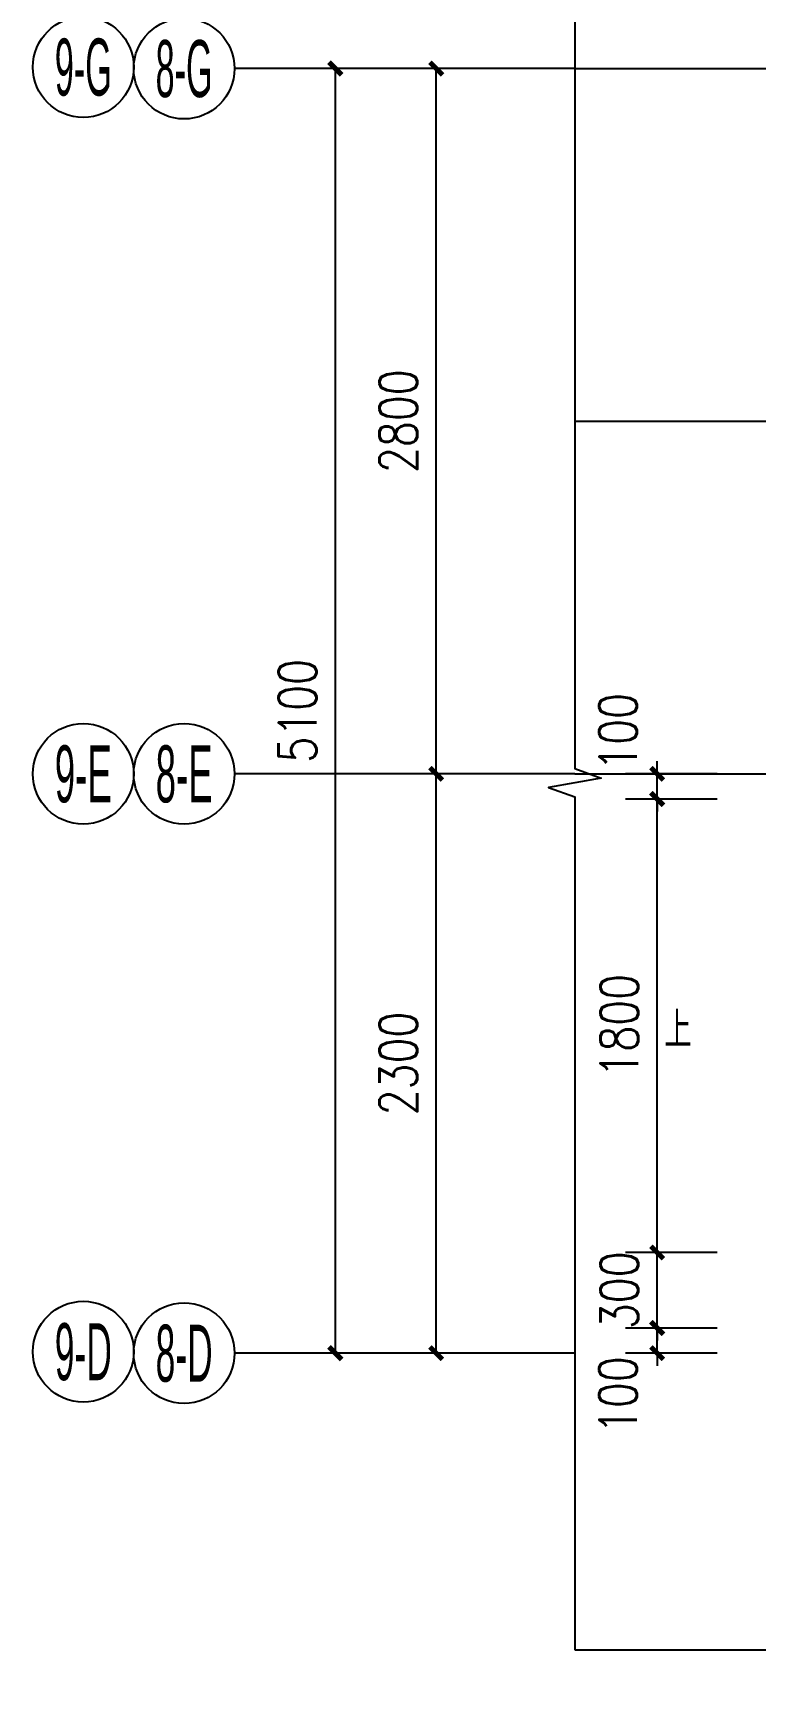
# Model space of a CAD drawing. Extents: x 718358 to 1668613, y -348838 to -159582.
# Drawn here: x 784944 to 787809, y -258145 to -251621 of the extents above; entities that cross this region are included whole.
import ezdxf
from ezdxf.enums import TextEntityAlignment as Align

# ---------------------------------------------------------------- set-up
doc = ezdxf.new("R2010")
doc.units = 0
doc.header["$LTSCALE"] = 1000
doc.linetypes.add('DOTE', pattern=[2.42, 2, -0.2, 0.02, -0.2])
for name, color, linetype in [('建-尺寸', 73, 'Continuous'), ('建-符号', 3, 'Continuous'), ('建-符号说明', 7, 'Continuous'), ('建-轴标', 3, 'Continuous'), ('建-轴网', 14, 'DOTE')]:
    doc.layers.add(name, color=color, linetype=linetype)
doc.styles.add('_TCH_AXIS', font='gt宽度调整.shx', dxfattribs={"bigfont": 'gt国标汉字.shx'})
doc.styles.add('_TCH_DIM', font='gt单线西文.shx', dxfattribs={"width": 0.8, "bigfont": 'gt单线中文.shx'})
doc.styles.add('DIM_FONT', font='SIMPLEX.shx', dxfattribs={"width": 0.8, "bigfont": 'GBCBIG.shx'})
doc.dimstyles.new('DIMN50', dxfattribs={"dimscale": 0.5, "dimtxt": 300, "dimasz": 100, "dimexe": 250, "dimexo": 300, "dimgap": 150, "dimtad": 1, "dimdec": 0, "dimzin": 0, "dimdsep": 46, "dimtxsty": 'DIM_FONT', "dimblk": 'ARCHTICK', "dimcen": 0.09, "dimdle": 1, "dimclrt": 7, "dimazin": 2, "dimtfac": 1, "dimtdec": 0, "dimtix": 1, "dimtmove": 2, "dimatfit": 3, "dimldrblk": 'ARCHTICK', "dimfxl": 1, "dimtolj": 1, "dimtzin": 0, "dimarcsym": 0})

# ---------------------------------------------------------------- blocks, each defined once
blk = doc.blocks.new('_ArchTick')
at = {"color": 0, "linetype": 'ByBlock', "const_width": 0.4}
blk.add_lwpolyline([(-0.5, -0.5), (0.5, 0.5)], dxfattribs=at)
blk = doc.blocks.new('*D585')
at = {"layer": 'Defpoints', "color": 0, "transparency": 16777216}
for p in [(787420.8, -256762.6), (787809.4, -256762.6), (787809.4, -256862.4)]:
    blk.add_point(p, dxfattribs=at)
at = {"layer": '建-尺寸', "color": 0, "lineweight": -2, "transparency": 16777216}
for p, q in [((787420.8, -256762.6), (787420.8, -256712.6)), ((787659.4, -256762.6), (787295.8, -256762.6)), ((787420.8, -256862.4), (787420.8, -256762.6)), ((787659.4, -256862.4), (787295.8, -256862.4)), ((787420.8, -256862.4), (787420.8, -256912.4))]:
    blk.add_line(p, q, dxfattribs=at)
at = {"layer": '建-尺寸', "color": 0, "lineweight": -2, "transparency": 16777216, "xscale": 50, "yscale": 50, "zscale": 50}
for p, rotation in [((787420.8, -256762.6), 270), ((787420.8, -256862.4), 90)]:
    blk.add_blockref('_ArchTick', p, dxfattribs=dict(at, rotation=rotation))
at = {"layer": '建-尺寸', "color": 7, "transparency": 16777216, "insert": (787265.8, -257029), "char_height": 150, "attachment_point": 5, "rotation": 90, "style": 'DIM_FONT'}
blk.add_mtext('\\A1;100', dxfattribs=at)
blk = doc.blocks.new('*D586')
at = {"layer": 'Defpoints', "color": 0, "transparency": 16777216}
for p in [(787420.8, -256462.8), (787809.4, -256462.8), (787809.4, -256762.6)]:
    blk.add_point(p, dxfattribs=at)
at = {"layer": '建-尺寸', "color": 0, "lineweight": -2, "transparency": 16777216}
for p, q in [((787420.8, -256462.8), (787420.8, -256412.8)), ((787659.4, -256462.8), (787295.8, -256462.8)), ((787420.8, -256762.6), (787420.8, -256462.8)), ((787659.4, -256762.6), (787295.8, -256762.6)), ((787420.8, -256762.6), (787420.8, -256812.6))]:
    blk.add_line(p, q, dxfattribs=at)
at = {"layer": '建-尺寸', "color": 0, "lineweight": -2, "transparency": 16777216, "xscale": 50, "yscale": 50, "zscale": 50}
for p, rotation in [((787420.8, -256462.8), 270), ((787420.8, -256762.6), 90)]:
    blk.add_blockref('_ArchTick', p, dxfattribs=dict(at, rotation=rotation))
at = {"layer": '建-尺寸', "color": 7, "transparency": 16777216, "insert": (787270.8, -256612.7), "char_height": 150, "attachment_point": 5, "rotation": 90, "style": 'DIM_FONT'}
blk.add_mtext('\\A1;300', dxfattribs=at)
blk = doc.blocks.new('*D587')
at = {"layer": 'Defpoints', "color": 0, "transparency": 16777216}
for p in [(787420.8, -254662.4), (787809.4, -254662.4), (787809.4, -256462.8)]:
    blk.add_point(p, dxfattribs=at)
at = {"layer": '建-尺寸', "color": 0, "lineweight": -2, "transparency": 16777216}
for p, q in [((787659.4, -254662.4), (787295.8, -254662.4)), ((787420.8, -256463.3), (787420.8, -254661.9)), ((787659.4, -256462.8), (787295.8, -256462.8))]:
    blk.add_line(p, q, dxfattribs=at)
at = {"layer": '建-尺寸', "color": 0, "lineweight": -2, "transparency": 16777216, "xscale": 50, "yscale": 50, "zscale": 50}
for p, rotation in [((787420.8, -254662.4), 90), ((787420.8, -256462.8), 270)]:
    blk.add_blockref('_ArchTick', p, dxfattribs=dict(at, rotation=rotation))
at = {"layer": '建-尺寸', "color": 7, "transparency": 16777216, "insert": (787270.8, -255562.6), "char_height": 150, "attachment_point": 5, "rotation": 90, "style": 'DIM_FONT'}
blk.add_mtext('\\A1;1800', dxfattribs=at)
blk = doc.blocks.new('*D588')
at = {"layer": 'Defpoints', "color": 0, "transparency": 16777216}
for p in [(787420.8, -254562.4), (787809.4, -254562.4), (787809.4, -254662.4)]:
    blk.add_point(p, dxfattribs=at)
at = {"layer": '建-尺寸', "color": 0, "lineweight": -2, "transparency": 16777216}
for p, q in [((787420.8, -254562.4), (787420.8, -254512.4)), ((787659.4, -254562.4), (787295.8, -254562.4)), ((787420.8, -254662.4), (787420.8, -254562.4)), ((787659.4, -254662.4), (787295.8, -254662.4)), ((787420.8, -254662.4), (787420.8, -254712.4))]:
    blk.add_line(p, q, dxfattribs=at)
at = {"layer": '建-尺寸', "color": 0, "lineweight": -2, "transparency": 16777216, "xscale": 50, "yscale": 50, "zscale": 50}
for p, rotation in [((787420.8, -254562.4), 270), ((787420.8, -254662.4), 90)]:
    blk.add_blockref('_ArchTick', p, dxfattribs=dict(at, rotation=rotation))
at = {"layer": '建-尺寸', "color": 7, "transparency": 16777216, "insert": (787265.8, -254395.9), "char_height": 150, "attachment_point": 5, "rotation": 90, "style": 'DIM_FONT'}
blk.add_mtext('\\A1;100', dxfattribs=at)
blk = doc.blocks.new('*D1174')
at = {"layer": 'Defpoints', "color": 0, "transparency": 16777216}
for p in [(786544.2, -254562.4), (787044.2, -254562.4), (787044.2, -256862.4)]:
    blk.add_point(p, dxfattribs=at)
at = {"layer": '建-尺寸', "color": 0, "lineweight": -2, "transparency": 16777216}
for p, q in [((786544.2, -256862.9), (786544.2, -254561.9)), ((786894.2, -254562.4), (786419.2, -254562.4)), ((786894.2, -256862.4), (786419.2, -256862.4))]:
    blk.add_line(p, q, dxfattribs=at)
at = {"layer": '建-尺寸', "color": 0, "lineweight": -2, "transparency": 16777216, "xscale": 50, "yscale": 50, "zscale": 50}
for p, rotation in [((786544.2, -254562.4), 90), ((786544.2, -256862.4), 270)]:
    blk.add_blockref('_ArchTick', p, dxfattribs=dict(at, rotation=rotation))
at = {"layer": '建-尺寸', "color": 7, "transparency": 16777216, "insert": (786394.2, -255712.4), "char_height": 150, "attachment_point": 5, "rotation": 90, "style": 'DIM_FONT'}
blk.add_mtext('\\A1;2300', dxfattribs=at)
blk = doc.blocks.new('*D1175')
at = {"layer": 'Defpoints', "color": 0, "transparency": 16777216}
for p in [(786544.2, -251762.4), (787044.2, -251762.4), (787044.2, -254562.4)]:
    blk.add_point(p, dxfattribs=at)
at = {"layer": '建-尺寸', "color": 0, "lineweight": -2, "transparency": 16777216}
for p, q in [((786894.2, -251762.4), (786419.2, -251762.4)), ((786544.2, -254562.9), (786544.2, -251761.9)), ((786894.2, -254562.4), (786419.2, -254562.4))]:
    blk.add_line(p, q, dxfattribs=at)
at = {"layer": '建-尺寸', "color": 0, "lineweight": -2, "transparency": 16777216, "xscale": 50, "yscale": 50, "zscale": 50}
for p, rotation in [((786544.2, -251762.4), 90), ((786544.2, -254562.4), 270)]:
    blk.add_blockref('_ArchTick', p, dxfattribs=dict(at, rotation=rotation))
at = {"layer": '建-尺寸', "color": 7, "transparency": 16777216, "insert": (786394.2, -253162.4), "char_height": 150, "attachment_point": 5, "rotation": 90, "style": 'DIM_FONT'}
blk.add_mtext('\\A1;2800', dxfattribs=at)
blk = doc.blocks.new('*D1176')
at = {"layer": 'Defpoints', "color": 0, "transparency": 16777216}
for p in [(786144.2, -251762.4), (786744.2, -251762.4), (786744.2, -256862.4)]:
    blk.add_point(p, dxfattribs=at)
at = {"layer": '建-尺寸', "color": 0, "lineweight": -2, "transparency": 16777216}
for p, q in [((786594.2, -251762.4), (786019.2, -251762.4)), ((786144.2, -256862.9), (786144.2, -251761.9)), ((786594.2, -256862.4), (786019.2, -256862.4))]:
    blk.add_line(p, q, dxfattribs=at)
at = {"layer": '建-尺寸', "color": 0, "lineweight": -2, "transparency": 16777216, "xscale": 50, "yscale": 50, "zscale": 50}
for p, rotation in [((786144.2, -251762.4), 90), ((786144.2, -256862.4), 270)]:
    blk.add_blockref('_ArchTick', p, dxfattribs=dict(at, rotation=rotation))
at = {"layer": '建-尺寸', "color": 7, "transparency": 16777216, "insert": (785994.2, -254312.4), "char_height": 150, "attachment_point": 5, "rotation": 90, "style": 'DIM_FONT'}
blk.add_mtext('\\A1;5100', dxfattribs=at)

msp = doc.modelspace()

# ---------------------------------------------------------------- linework, layer by layer
at = {"layer": '建-符号'}
for points in [[(787094.2, -251154.7), (787094.2, -254540.9), (787199.2, -254579.1), (786989.2, -254616.2), (787094.2, -254653.4), (787094.2, -258039.6)], [(787094.2, -258039.6), (794379.1, -258039.6), (794417.3, -257934.6), (794454.3, -258144.6), (794491.6, -258039.6), (801776.4, -258039.6)]]:
    msp.add_lwpolyline(points, dxfattribs=at)
msp.add_lwpolyline([(787678.1, -255562.4, 0, 0, 0), (788254.8, -255562.4, 40, 0, 0), (788404.8, -255562.4, 0, 0, 0)], format="xyseb", dxfattribs=at)
at = {"layer": '建-轴标'}
for p, q in [((787094.2, -251762.4), (785744.2, -251762.4)), ((787094.2, -254562.4), (785744.2, -254562.4)), ((787094.2, -256862.4), (785744.2, -256862.4))]:
    msp.add_line(p, q, dxfattribs=at)
for centre in [(785144.3, -251756.5), (785544.2, -251762.4), (785144.2, -254562.4), (785544.2, -254562.4), (785144.3, -256856.5), (785544.2, -256862.4)]:
    msp.add_circle(centre, 200, dxfattribs=at)
at = {"layer": '建-轴网'}
for p, q in [((787094.2, -251762.4), (801776.4, -251762.4)), ((787094.2, -253162.4), (789797.5, -253162.4)), ((787094.2, -254562.4), (801837, -254562.4))]:
    msp.add_line(p, q, dxfattribs=at)

# ---------------------------------------------------------------- texts
at = {"layer": '建-符号说明', "style": '_TCH_DIM', "width": 0.8}
msp.add_text('上', height=143.3, dxfattribs=at).set_placement((787448.5, -255649.9))
at = {"layer": '建-轴标', "style": '_TCH_AXIS'}
for s, width, p, p2 in [('9-G', 0.344262, (785031.2, -251869.6), (785257.5, -251869.6)), ('8-G', 0.344262, (785431.1, -251875.6), (785657.4, -251875.6)), ('9-E', 0.355932, (785031.1, -254675.6), (785257.4, -254675.6)), ('8-E', 0.355932, (785431.1, -254675.6), (785657.4, -254675.6)), ('9-D', 0.35, (785031.2, -256969.6), (785257.5, -256969.6)), ('8-D', 0.35, (785431.1, -256975.6), (785657.4, -256975.6))]:
    msp.add_text(s, height=226.27, dxfattribs=dict(at, width=width)).set_placement(p, p2, align=Align.FIT)

# ---------------------------------------------------------------- dimensions: what is measured, and where the dimension line sits
at = {"layer": '建-尺寸'}
for p1, p2, distance, picture, middle in [((786744.2, -256862.4), (786744.2, -251762.4), 600, '*D1176', (785994.2, -254312.4)), ((787044.2, -254562.4), (787044.2, -251762.4), 500, '*D1175', (786394.2, -253162.4)), ((787044.2, -256862.4), (787044.2, -254562.4), 500, '*D1174', (786394.2, -255712.4)), ((787809.4, -256462.8), (787809.4, -254662.4), 388.6, '*D587', (787270.8, -255562.6)), ((787809.4, -256762.6), (787809.4, -256462.8), 388.6, '*D586', (787270.8, -256612.7))]:
    dim = msp.add_aligned_dim(p1=p1, p2=p2, distance=distance, dimstyle='DIMN50', dxfattribs=at)
    dim.commit()
    dim.dimension.update_dxf_attribs({"geometry": picture, "text_midpoint": middle})
for base, p1, p2, picture, middle in [((787420.8, -254562.4), (787809.4, -254662.4), (787809.4, -254562.4), '*D588', (787265.8, -254395.9)), ((787420.8, -256762.6), (787809.4, -256862.4), (787809.4, -256762.6), '*D585', (787265.8, -257029))]:
    dim = msp.add_linear_dim(base=base, p1=p1, p2=p2, angle=90, dimstyle='DIMN50', dxfattribs=at)
    dim.commit()
    dim.dimension.update_dxf_attribs({"geometry": picture, "text_midpoint": middle, "dimtype": 161})

doc.saveas('drawing.dxf')
